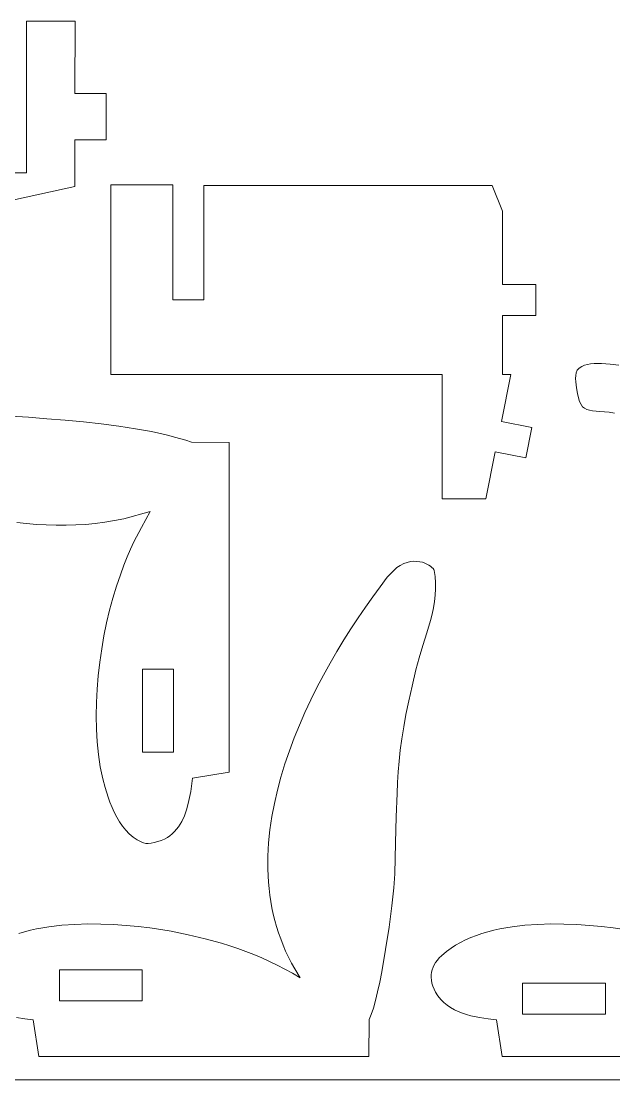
# Model space of a CAD drawing. Header units: centimetres. Extents: x -43.9 to 43.9, y -33.6 to 33.6.
# Drawn here: x 32.36 to 38.15, y -33.57 to -23.22 of the extents above; entities that cross this region are included whole.
import ezdxf

# ---------------------------------------------------------------- set-up
doc = ezdxf.new("R2010")
doc.units = ezdxf.units.CM
doc.header["$MEASUREMENT"] = 0
doc.layers.add('Camada 1', color=7, linetype='Continuous')

msp = doc.modelspace()

# ---------------------------------------------------------------- linework, layer by layer
at = {"layer": 'Camada 1', "color": 3, "lineweight": 9}
for points in [[(32.41341, -23.21685), (32.41341, -23.21685), (32.4128, -24.69891), (32.4128, -24.69891)], [(32.88803, -23.217), (32.88803, -23.217), (32.41341, -23.21685), (32.41341, -23.21685)], [(32.88772, -23.92272), (32.88772, -23.92272), (32.88803, -23.217), (32.88803, -23.217)], [(33.19117, -23.92282), (33.19117, -23.92282), (32.88772, -23.92272), (32.88772, -23.92272)], [(33.19097, -24.37799), (33.19097, -24.37799), (33.19117, -23.92282), (33.19117, -23.92282)], [(32.88733, -24.83306), (32.88733, -24.83306), (32.88753, -24.3779), (32.88753, -24.3779)], [(32.88753, -24.3779), (32.88753, -24.3779), (33.19097, -24.37799), (33.19097, -24.37799)], [(32.4128, -24.69891), (32.4128, -24.69891), (31.40134, -24.69859), (31.40134, -24.69859)], [(32.06476, -25.01252), (32.06476, -25.01252), (32.88733, -24.83306), (32.88733, -24.83306)], [(33.2381, -26.67354), (33.2381, -26.67354), (33.2381, -24.81691), (33.2381, -24.81691)], [(33.2381, -24.81691), (33.2381, -24.81691), (33.84499, -24.81691), (33.84499, -24.81691)], [(33.84499, -24.81691), (33.84499, -24.81691), (33.84499, -25.94277), (33.84499, -25.94277)], [(34.14844, -25.94277), (34.14844, -25.94277), (34.14851, -24.82519), (34.14851, -24.82519)], [(34.14851, -24.82519), (34.14851, -24.82519), (36.96684, -24.82519), (36.96684, -24.82519)], [(36.96684, -24.82519), (36.96684, -24.82519), (37.06642, -25.07437), (37.06642, -25.07437)], [(37.06642, -25.07437), (37.06642, -25.07437), (37.06642, -25.79105), (37.06642, -25.79105)], [(37.06642, -25.79105), (37.06642, -25.79105), (37.39233, -25.79105), (37.39233, -25.79105)], [(37.39233, -25.79105), (37.39233, -25.79105), (37.39233, -26.0945), (37.39233, -26.0945)], [(33.84499, -25.94277), (33.84499, -25.94277), (34.14844, -25.94277), (34.14844, -25.94277)], [(37.39233, -26.0945), (37.39233, -26.0945), (37.06642, -26.0945), (37.06642, -26.0945)], [(37.06642, -26.0945), (37.06642, -26.0945), (37.06642, -26.67354), (37.06642, -26.67354)], [(37.8405, -26.59332), (37.8405, -26.59332), (37.81744, -26.60918), (37.81744, -26.60918)], [(37.86694, -26.5819), (37.86694, -26.5819), (37.8405, -26.59332), (37.8405, -26.59332)], [(37.89883, -26.57301), (37.89883, -26.57301), (37.86694, -26.5819), (37.86694, -26.5819)], [(37.9282, -26.56778), (37.9282, -26.56778), (37.89883, -26.57301), (37.89883, -26.57301)], [(37.96118, -26.56476), (37.96118, -26.56476), (37.9282, -26.56778), (37.9282, -26.56778)], [(37.99723, -26.56372), (37.99723, -26.56372), (37.96118, -26.56476), (37.96118, -26.56476)], [(38.03585, -26.5645), (38.03585, -26.5645), (37.99723, -26.56372), (37.99723, -26.56372)], [(38.11859, -26.57061), (38.11859, -26.57061), (38.03585, -26.5645), (38.03585, -26.5645)], [(38.20513, -26.58153), (38.20513, -26.58153), (38.11859, -26.57061), (38.11859, -26.57061)], [(36.47747, -26.67354), (36.47747, -26.67354), (33.2381, -26.67354), (33.2381, -26.67354)], [(36.47747, -27.88733), (36.47747, -27.88733), (36.47747, -26.67354), (36.47747, -26.67354)], [(37.14734, -26.67354), (37.14734, -26.67354), (37.05579, -27.13166), (37.05579, -27.13166)], [(37.06642, -26.67354), (37.06642, -26.67354), (37.14734, -26.67354), (37.14734, -26.67354)], [(37.78258, -26.68284), (37.78258, -26.68284), (37.78147, -26.71208), (37.78147, -26.71208)], [(37.78707, -26.65564), (37.78707, -26.65564), (37.78258, -26.68284), (37.78258, -26.68284)], [(37.79567, -26.63134), (37.79567, -26.63134), (37.78707, -26.65564), (37.78707, -26.65564)], [(37.81744, -26.60918), (37.81744, -26.60918), (37.79567, -26.63134), (37.79567, -26.63134)], [(37.78147, -26.71208), (37.78147, -26.71208), (37.78299, -26.74249), (37.78299, -26.74249)], [(37.78299, -26.74249), (37.78299, -26.74249), (37.79095, -26.80329), (37.79095, -26.80329)], [(37.79095, -26.80329), (37.79095, -26.80329), (37.80053, -26.85825), (37.80053, -26.85825)], [(37.80053, -26.85825), (37.80053, -26.85825), (37.80963, -26.90211), (37.80963, -26.90211)], [(37.80963, -26.90211), (37.80963, -26.90211), (37.82073, -26.93754), (37.82073, -26.93754)], [(37.82073, -26.93754), (37.82073, -26.93754), (37.83414, -26.96549), (37.83414, -26.96549)], [(37.83414, -26.96549), (37.83414, -26.96549), (37.85017, -26.98695), (37.85017, -26.98695)], [(37.85017, -26.98695), (37.85017, -26.98695), (37.86911, -27.00289), (37.86911, -27.00289)], [(37.86911, -27.00289), (37.86911, -27.00289), (37.89124, -27.01431), (37.89124, -27.01431)], [(37.89124, -27.01431), (37.89124, -27.01431), (37.9169, -27.02216), (37.9169, -27.02216)], [(37.9169, -27.02216), (37.9169, -27.02216), (37.94635, -27.02743), (37.94635, -27.02743)], [(32.432, -27.09112), (32.432, -27.09112), (32.08489, -27.06919), (32.08489, -27.06919)], [(32.61087, -27.10442), (32.61087, -27.10442), (32.432, -27.09112), (32.432, -27.09112)], [(32.79065, -27.11958), (32.79065, -27.11958), (32.61087, -27.10442), (32.61087, -27.10442)], [(32.96942, -27.13684), (32.96942, -27.13684), (32.79065, -27.11958), (32.79065, -27.11958)], [(37.94635, -27.02743), (37.94635, -27.02743), (38.01789, -27.03415), (38.01789, -27.03415)], [(38.01789, -27.03415), (38.01789, -27.03415), (38.10826, -27.04229), (38.10826, -27.04229)], [(38.10826, -27.04229), (38.10826, -27.04229), (38.16125, -27.04935), (38.16125, -27.04935)], [(33.1452, -27.1564), (33.1452, -27.1564), (32.96942, -27.13684), (32.96942, -27.13684)], [(33.31604, -27.17851), (33.31604, -27.17851), (33.1452, -27.1564), (33.1452, -27.1564)], [(33.47997, -27.2034), (33.47997, -27.2034), (33.31604, -27.17851), (33.31604, -27.17851)], [(33.63505, -27.23127), (33.63505, -27.23127), (33.47997, -27.2034), (33.47997, -27.2034)], [(37.05579, -27.13166), (37.05579, -27.13166), (37.35336, -27.19113), (37.35336, -27.19113)], [(37.35336, -27.19113), (37.35336, -27.19113), (37.2939, -27.48869), (37.2939, -27.48869)], [(33.77933, -27.26237), (33.77933, -27.26237), (33.63505, -27.23127), (33.63505, -27.23127)], [(33.91082, -27.29692), (33.91082, -27.29692), (33.77933, -27.26237), (33.77933, -27.26237)], [(33.97117, -27.31555), (33.97117, -27.31555), (33.91082, -27.29692), (33.91082, -27.29692)], [(34.0276, -27.33514), (34.0276, -27.33514), (33.97117, -27.31555), (33.97117, -27.31555)], [(34.39503, -27.3384), (34.39503, -27.3384), (34.0276, -27.33514), (34.0276, -27.33514)], [(34.39503, -30.56102), (34.39503, -30.56102), (34.39503, -27.3384), (34.39503, -27.3384)], [(36.99634, -27.42923), (36.99634, -27.42923), (36.90479, -27.88733), (36.90479, -27.88733)], [(37.2939, -27.48869), (37.2939, -27.48869), (36.99634, -27.42923), (36.99634, -27.42923)], [(36.90479, -27.88733), (36.90479, -27.88733), (36.47747, -27.88733), (36.47747, -27.88733)], [(33.36453, -28.08302), (33.36453, -28.08302), (33.62229, -28.01112), (33.62229, -28.01112)], [(33.62229, -28.01112), (33.62229, -28.01112), (33.53654, -28.16807), (33.53654, -28.16807)], [(32.3187, -28.12065), (32.3187, -28.12065), (32.41452, -28.13063), (32.41452, -28.13063)], [(32.41452, -28.13063), (32.41452, -28.13063), (32.51075, -28.13831), (32.51075, -28.13831)], [(32.51075, -28.13831), (32.51075, -28.13831), (32.60724, -28.14356), (32.60724, -28.14356)], [(32.60724, -28.14356), (32.60724, -28.14356), (32.70377, -28.14626), (32.70377, -28.14626)], [(32.70377, -28.14626), (32.70377, -28.14626), (32.80015, -28.14627), (32.80015, -28.14627)], [(32.80015, -28.14627), (32.80015, -28.14627), (32.89618, -28.14347), (32.89618, -28.14347)], [(32.89618, -28.14347), (32.89618, -28.14347), (32.99169, -28.13775), (32.99169, -28.13775)], [(32.99169, -28.13775), (32.99169, -28.13775), (33.08646, -28.12897), (33.08646, -28.12897)], [(33.08646, -28.12897), (33.08646, -28.12897), (33.18033, -28.117), (33.18033, -28.117)], [(33.18033, -28.117), (33.18033, -28.117), (33.27308, -28.10173), (33.27308, -28.10173)], [(33.27308, -28.10173), (33.27308, -28.10173), (33.36453, -28.08302), (33.36453, -28.08302)], [(33.53654, -28.16807), (33.53654, -28.16807), (33.46454, -28.3083), (33.46454, -28.3083)], [(33.46454, -28.3083), (33.46454, -28.3083), (33.4313, -28.37938), (33.4313, -28.37938)], [(33.39862, -28.45496), (33.39862, -28.45496), (33.36555, -28.53791), (33.36555, -28.53791)], [(33.4313, -28.37938), (33.4313, -28.37938), (33.39862, -28.45496), (33.39862, -28.45496)], [(33.36555, -28.53791), (33.36555, -28.53791), (33.33114, -28.63115), (33.33114, -28.63115)], [(36.03233, -28.56135), (36.03233, -28.56135), (35.94064, -28.65459), (35.94064, -28.65459)], [(36.06764, -28.53876), (36.06764, -28.53876), (36.03233, -28.56135), (36.03233, -28.56135)], [(36.10221, -28.52175), (36.10221, -28.52175), (36.06764, -28.53876), (36.06764, -28.53876)], [(36.13586, -28.50983), (36.13586, -28.50983), (36.10221, -28.52175), (36.10221, -28.52175)], [(36.16837, -28.50247), (36.16837, -28.50247), (36.13586, -28.50983), (36.13586, -28.50983)], [(36.19956, -28.49921), (36.19956, -28.49921), (36.16837, -28.50247), (36.16837, -28.50247)], [(36.22923, -28.49952), (36.22923, -28.49952), (36.19956, -28.49921), (36.19956, -28.49921)], [(36.25716, -28.5029), (36.25716, -28.5029), (36.22923, -28.49952), (36.22923, -28.49952)], [(36.28316, -28.50885), (36.28316, -28.50885), (36.25716, -28.5029), (36.25716, -28.5029)], [(36.30703, -28.51686), (36.30703, -28.51686), (36.28316, -28.50885), (36.28316, -28.50885)], [(36.32858, -28.52644), (36.32858, -28.52644), (36.30703, -28.51686), (36.30703, -28.51686)], [(36.3476, -28.53708), (36.3476, -28.53708), (36.32858, -28.52644), (36.32858, -28.52644)], [(36.36389, -28.54828), (36.36389, -28.54828), (36.3476, -28.53708), (36.3476, -28.53708)], [(36.37725, -28.55952), (36.37725, -28.55952), (36.36389, -28.54828), (36.36389, -28.54828)], [(36.38748, -28.57033), (36.38748, -28.57033), (36.37725, -28.55952), (36.37725, -28.55952)], [(36.3944, -28.58018), (36.3944, -28.58018), (36.38748, -28.57033), (36.38748, -28.57033)], [(33.33114, -28.63115), (33.33114, -28.63115), (33.29363, -28.7423), (33.29363, -28.7423)], [(35.94064, -28.65459), (35.94064, -28.65459), (35.86943, -28.74853), (35.86943, -28.74853)], [(36.39778, -28.58857), (36.39778, -28.58857), (36.3944, -28.58018), (36.3944, -28.58018)], [(36.40748, -28.64844), (36.40748, -28.64844), (36.39778, -28.58857), (36.39778, -28.58857)], [(36.41219, -28.70879), (36.41219, -28.70879), (36.40748, -28.64844), (36.40748, -28.64844)], [(33.29363, -28.7423), (33.29363, -28.7423), (33.25864, -28.8582), (33.25864, -28.8582)], [(35.86943, -28.74853), (35.86943, -28.74853), (35.79797, -28.84605), (35.79797, -28.84605)], [(36.40857, -28.83072), (36.40857, -28.83072), (36.4124, -28.76959), (36.4124, -28.76959)], [(36.4124, -28.76959), (36.4124, -28.76959), (36.41219, -28.70879), (36.41219, -28.70879)], [(33.25864, -28.8582), (33.25864, -28.8582), (33.22643, -28.97819), (33.22643, -28.97819)], [(35.79797, -28.84605), (35.79797, -28.84605), (35.72655, -28.94697), (35.72655, -28.94697)], [(36.40117, -28.89211), (36.40117, -28.89211), (36.40857, -28.83072), (36.40857, -28.83072)], [(33.22643, -28.97819), (33.22643, -28.97819), (33.19719, -29.10166), (33.19719, -29.10166)], [(35.72655, -28.94697), (35.72655, -28.94697), (35.65547, -29.05111), (35.65547, -29.05111)], [(36.37757, -29.01537), (36.37757, -29.01537), (36.39069, -28.9537), (36.39069, -28.9537)], [(36.39069, -28.9537), (36.39069, -28.9537), (36.40117, -28.89211), (36.40117, -28.89211)], [(35.65547, -29.05111), (35.65547, -29.05111), (35.58504, -29.15825), (35.58504, -29.15825)], [(36.32726, -29.2002), (36.32726, -29.2002), (36.36232, -29.07708), (36.36232, -29.07708)], [(36.36232, -29.07708), (36.36232, -29.07708), (36.37757, -29.01537), (36.37757, -29.01537)], [(33.19719, -29.10166), (33.19719, -29.10166), (33.17115, -29.22799), (33.17115, -29.22799)], [(35.58504, -29.15825), (35.58504, -29.15825), (35.51557, -29.2682), (35.51557, -29.2682)], [(33.17115, -29.22799), (33.17115, -29.22799), (33.14852, -29.35655), (33.14852, -29.35655)], [(35.51557, -29.2682), (35.51557, -29.2682), (35.44735, -29.38079), (35.44735, -29.38079)], [(36.28926, -29.32244), (36.28926, -29.32244), (36.32726, -29.2002), (36.32726, -29.2002)], [(33.14852, -29.35655), (33.14852, -29.35655), (33.12954, -29.4867), (33.12954, -29.4867)], [(35.44735, -29.38079), (35.44735, -29.38079), (35.3807, -29.49581), (35.3807, -29.49581)], [(36.25213, -29.44316), (36.25213, -29.44316), (36.28926, -29.32244), (36.28926, -29.32244)], [(33.12954, -29.4867), (33.12954, -29.4867), (33.11441, -29.61782), (33.11441, -29.61782)], [(35.3807, -29.49581), (35.3807, -29.49581), (35.31589, -29.61308), (35.31589, -29.61308)], [(36.21962, -29.56169), (36.21962, -29.56169), (36.25213, -29.44316), (36.25213, -29.44316)], [(36.18201, -29.71893), (36.18201, -29.71893), (36.21962, -29.56169), (36.21962, -29.56169)], [(33.11441, -29.61782), (33.11441, -29.61782), (33.10337, -29.74929), (33.10337, -29.74929)], [(35.31589, -29.61308), (35.31589, -29.61308), (35.25326, -29.73238), (35.25326, -29.73238)], [(33.10337, -29.74929), (33.10337, -29.74929), (33.09662, -29.88047), (33.09662, -29.88047)], [(35.25326, -29.73238), (35.25326, -29.73238), (35.19309, -29.85355), (35.19309, -29.85355)], [(36.14995, -29.86306), (36.14995, -29.86306), (36.18201, -29.71893), (36.18201, -29.71893)], [(33.09662, -29.88047), (33.09662, -29.88047), (33.0944, -30.01074), (33.0944, -30.01074)], [(35.19309, -29.85355), (35.19309, -29.85355), (35.1357, -29.97638), (35.1357, -29.97638)], [(36.12297, -29.99597), (36.12297, -29.99597), (36.14995, -29.86306), (36.14995, -29.86306)], [(33.0944, -30.01074), (33.0944, -30.01074), (33.09691, -30.13947), (33.09691, -30.13947)], [(35.1357, -29.97638), (35.1357, -29.97638), (35.08138, -30.10068), (35.08138, -30.10068)], [(36.10059, -30.11954), (36.10059, -30.11954), (36.12297, -29.99597), (36.12297, -29.99597)], [(35.08138, -30.10068), (35.08138, -30.10068), (35.03043, -30.22627), (35.03043, -30.22627)], [(36.0823, -30.23564), (36.0823, -30.23564), (36.10059, -30.11954), (36.10059, -30.11954)], [(33.09691, -30.13947), (33.09691, -30.13947), (33.10438, -30.26604), (33.10438, -30.26604)], [(35.03043, -30.22627), (35.03043, -30.22627), (34.98317, -30.35293), (34.98317, -30.35293)], [(33.10438, -30.26604), (33.10438, -30.26604), (33.11703, -30.38981), (33.11703, -30.38981)], [(36.06764, -30.34614), (36.06764, -30.34614), (36.0823, -30.23564), (36.0823, -30.23564)], [(33.11703, -30.38981), (33.11703, -30.38981), (33.13508, -30.51017), (33.13508, -30.51017)], [(34.98317, -30.35293), (34.98317, -30.35293), (34.93989, -30.4805), (34.93989, -30.4805)], [(36.05612, -30.45293), (36.05612, -30.45293), (36.06764, -30.34614), (36.06764, -30.34614)], [(33.13508, -30.51017), (33.13508, -30.51017), (33.15875, -30.62648), (33.15875, -30.62648)], [(34.93989, -30.4805), (34.93989, -30.4805), (34.90089, -30.60876), (34.90089, -30.60876)], [(36.04723, -30.55789), (36.04723, -30.55789), (36.05612, -30.45293), (36.05612, -30.45293)], [(33.15875, -30.62648), (33.15875, -30.62648), (33.18115, -30.71264), (33.18115, -30.71264)], [(34.01998, -30.74956), (34.01998, -30.74956), (34.03618, -30.61941), (34.03618, -30.61941)], [(34.03618, -30.61941), (34.03618, -30.61941), (34.39503, -30.56102), (34.39503, -30.56102)], [(34.90089, -30.60876), (34.90089, -30.60876), (34.86647, -30.73754), (34.86647, -30.73754)], [(36.0405, -30.66287), (36.0405, -30.66287), (36.04723, -30.55789), (36.04723, -30.55789)], [(33.18115, -30.71264), (33.18115, -30.71264), (33.21135, -30.80737), (33.21135, -30.80737)], [(34.00826, -30.80864), (34.00826, -30.80864), (34.01998, -30.74956), (34.01998, -30.74956)], [(34.86647, -30.73754), (34.86647, -30.73754), (34.83696, -30.86662), (34.83696, -30.86662)], [(36.03546, -30.76978), (36.03546, -30.76978), (36.0405, -30.66287), (36.0405, -30.66287)], [(33.21135, -30.80737), (33.21135, -30.80737), (33.2295, -30.8563), (33.2295, -30.8563)], [(33.99441, -30.86879), (33.99441, -30.86879), (34.00826, -30.80864), (34.00826, -30.80864)], [(36.02843, -30.99685), (36.02843, -30.99685), (36.03546, -30.76978), (36.03546, -30.76978)], [(33.2295, -30.8563), (33.2295, -30.8563), (33.24976, -30.90537), (33.24976, -30.90537)], [(33.24976, -30.90537), (33.24976, -30.90537), (33.27218, -30.95392), (33.27218, -30.95392)], [(33.27218, -30.95392), (33.27218, -30.95392), (33.29682, -31.00128), (33.29682, -31.00128)], [(33.95662, -30.98739), (33.95662, -30.98739), (33.97751, -30.92876), (33.97751, -30.92876)], [(33.97751, -30.92876), (33.97751, -30.92876), (33.99441, -30.86879), (33.99441, -30.86879)], [(34.83696, -30.86662), (34.83696, -30.86662), (34.81264, -30.99584), (34.81264, -30.99584)], [(33.29682, -31.00128), (33.29682, -31.00128), (33.32373, -31.04679), (33.32373, -31.04679)], [(33.32373, -31.04679), (33.32373, -31.04679), (33.35296, -31.08978), (33.35296, -31.08978)], [(33.91586, -31.07017), (33.91586, -31.07017), (33.93086, -31.04347), (33.93086, -31.04347)], [(33.93086, -31.04347), (33.93086, -31.04347), (33.95662, -30.98739), (33.95662, -30.98739)], [(34.81264, -30.99584), (34.81264, -30.99584), (34.79381, -31.12499), (34.79381, -31.12499)], [(36.02226, -31.25412), (36.02226, -31.25412), (36.02843, -30.99685), (36.02843, -30.99685)], [(33.35296, -31.08978), (33.35296, -31.08978), (33.38457, -31.12959), (33.38457, -31.12959)], [(33.38457, -31.12959), (33.38457, -31.12959), (33.4186, -31.16553), (33.4186, -31.16553)], [(33.83898, -31.16456), (33.83898, -31.16456), (33.86096, -31.14313), (33.86096, -31.14313)], [(33.86096, -31.14313), (33.86096, -31.14313), (33.88101, -31.12015), (33.88101, -31.12015)], [(33.88101, -31.12015), (33.88101, -31.12015), (33.89928, -31.09578), (33.89928, -31.09578)], [(33.89928, -31.09578), (33.89928, -31.09578), (33.91586, -31.07017), (33.91586, -31.07017)], [(34.79381, -31.12499), (34.79381, -31.12499), (34.78078, -31.25387), (34.78078, -31.25387)], [(33.4186, -31.16553), (33.4186, -31.16553), (33.45511, -31.19695), (33.45511, -31.19695)], [(33.45511, -31.19695), (33.45511, -31.19695), (33.49417, -31.2232), (33.49417, -31.2232)], [(33.49417, -31.2232), (33.49417, -31.2232), (33.5358, -31.24359), (33.5358, -31.24359)], [(33.5358, -31.24359), (33.5358, -31.24359), (33.55761, -31.25137), (33.55761, -31.25137)], [(33.55761, -31.25137), (33.55761, -31.25137), (33.58008, -31.25745), (33.58008, -31.25745)], [(33.58008, -31.25745), (33.58008, -31.25745), (33.60323, -31.25951), (33.60323, -31.25951)], [(33.60323, -31.25951), (33.60323, -31.25951), (33.63153, -31.257), (33.63153, -31.257)], [(33.63153, -31.257), (33.63153, -31.257), (33.66328, -31.25062), (33.66328, -31.25062)], [(33.66328, -31.25062), (33.66328, -31.25062), (33.6968, -31.24104), (33.6968, -31.24104)], [(33.6968, -31.24104), (33.6968, -31.24104), (33.73041, -31.22894), (33.73041, -31.22894)], [(33.73041, -31.22894), (33.73041, -31.22894), (33.76243, -31.21501), (33.76243, -31.21501)], [(33.76243, -31.21501), (33.76243, -31.21501), (33.79118, -31.19989), (33.79118, -31.19989)], [(33.79118, -31.19989), (33.79118, -31.19989), (33.81498, -31.1843), (33.81498, -31.1843)], [(33.81498, -31.1843), (33.81498, -31.1843), (33.83898, -31.16456), (33.83898, -31.16456)], [(34.78078, -31.25387), (34.78078, -31.25387), (34.77386, -31.38231), (34.77386, -31.38231)], [(36.01305, -31.55659), (36.01305, -31.55659), (36.02226, -31.25412), (36.02226, -31.25412)], [(34.77386, -31.38231), (34.77386, -31.38231), (34.77335, -31.51009), (34.77335, -31.51009)], [(34.77335, -31.51009), (34.77335, -31.51009), (34.77953, -31.63704), (34.77953, -31.63704)], [(36.00372, -31.69117), (36.00372, -31.69117), (36.01305, -31.55659), (36.01305, -31.55659)], [(34.77953, -31.63704), (34.77953, -31.63704), (34.78523, -31.70014), (34.78523, -31.70014)], [(34.78523, -31.70014), (34.78523, -31.70014), (34.79273, -31.76295), (34.79273, -31.76295)], [(34.79273, -31.76295), (34.79273, -31.76295), (34.80206, -31.82546), (34.80206, -31.82546)], [(35.98466, -31.87017), (35.98466, -31.87017), (36.00372, -31.69117), (36.00372, -31.69117)], [(34.80206, -31.82546), (34.80206, -31.82546), (34.81326, -31.88765), (34.81326, -31.88765)], [(34.81326, -31.88765), (34.81326, -31.88765), (34.82635, -31.94947), (34.82635, -31.94947)], [(35.95762, -32.07754), (35.95762, -32.07754), (35.98466, -31.87017), (35.98466, -31.87017)], [(34.82635, -31.94947), (34.82635, -31.94947), (34.84139, -32.01093), (34.84139, -32.01093)], [(32.51162, -32.09495), (32.51162, -32.09495), (32.45238, -32.10801), (32.45238, -32.10801)], [(32.57194, -32.0836), (32.57194, -32.0836), (32.51162, -32.09495), (32.51162, -32.09495)], [(32.6332, -32.07389), (32.6332, -32.07389), (32.57194, -32.0836), (32.57194, -32.0836)], [(32.75793, -32.05911), (32.75793, -32.05911), (32.6332, -32.07389), (32.6332, -32.07389)], [(32.8846, -32.05006), (32.8846, -32.05006), (32.75793, -32.05911), (32.75793, -32.05911)], [(33.01206, -32.04618), (33.01206, -32.04618), (32.8846, -32.05006), (32.8846, -32.05006)], [(33.13913, -32.04693), (33.13913, -32.04693), (33.01206, -32.04618), (33.01206, -32.04618)], [(33.26463, -32.05177), (33.26463, -32.05177), (33.13913, -32.04693), (33.13913, -32.04693)], [(33.38736, -32.06013), (33.38736, -32.06013), (33.26463, -32.05177), (33.26463, -32.05177)], [(33.50617, -32.07146), (33.50617, -32.07146), (33.38736, -32.06013), (33.38736, -32.06013)], [(33.61987, -32.08523), (33.61987, -32.08523), (33.50617, -32.07146), (33.50617, -32.07146)], [(33.72726, -32.10088), (33.72726, -32.10088), (33.61987, -32.08523), (33.61987, -32.08523)], [(34.84139, -32.01093), (34.84139, -32.01093), (34.85841, -32.07197), (34.85841, -32.07197)], [(34.85841, -32.07197), (34.85841, -32.07197), (34.87745, -32.1326), (34.87745, -32.1326)], [(35.92431, -32.29725), (35.92431, -32.29725), (35.95762, -32.07754), (35.95762, -32.07754)], [(37.04005, -32.09495), (37.04005, -32.09495), (36.98081, -32.10799), (36.98081, -32.10799)], [(37.10037, -32.0836), (37.10037, -32.0836), (37.04005, -32.09495), (37.04005, -32.09495)], [(37.16163, -32.07389), (37.16163, -32.07389), (37.10037, -32.0836), (37.10037, -32.0836)], [(37.28634, -32.05912), (37.28634, -32.05912), (37.16163, -32.07389), (37.16163, -32.07389)], [(37.41301, -32.05006), (37.41301, -32.05006), (37.28634, -32.05912), (37.28634, -32.05912)], [(37.54048, -32.0462), (37.54048, -32.0462), (37.41301, -32.05006), (37.41301, -32.05006)], [(37.66754, -32.04696), (37.66754, -32.04696), (37.54048, -32.0462), (37.54048, -32.0462)], [(37.79303, -32.05179), (37.79303, -32.05179), (37.66754, -32.04696), (37.66754, -32.04696)], [(37.91577, -32.06014), (37.91577, -32.06014), (37.79303, -32.05179), (37.79303, -32.05179)], [(38.03458, -32.07148), (38.03458, -32.07148), (37.91577, -32.06014), (37.91577, -32.06014)], [(38.14827, -32.08524), (38.14827, -32.08524), (38.03458, -32.07148), (38.03458, -32.07148)], [(38.25567, -32.10088), (38.25567, -32.10088), (38.14827, -32.08524), (38.14827, -32.08524)], [(32.39437, -32.12283), (32.39437, -32.12283), (32.33772, -32.1395), (32.33772, -32.1395)], [(32.45238, -32.10801), (32.45238, -32.10801), (32.39437, -32.12283), (32.39437, -32.12283)], [(33.82719, -32.11785), (33.82719, -32.11785), (33.72726, -32.10088), (33.72726, -32.10088)], [(33.9945, -32.15118), (33.9945, -32.15118), (33.82719, -32.11785), (33.82719, -32.11785)], [(34.15895, -32.19006), (34.15895, -32.19006), (33.9945, -32.15118), (33.9945, -32.15118)], [(34.3206, -32.23504), (34.3206, -32.23504), (34.15895, -32.19006), (34.15895, -32.19006)], [(34.87745, -32.1326), (34.87745, -32.1326), (34.89855, -32.19277), (34.89855, -32.19277)], [(34.89855, -32.19277), (34.89855, -32.19277), (34.92173, -32.25247), (34.92173, -32.25247)], [(36.75759, -32.17866), (36.75759, -32.17866), (36.70595, -32.20127), (36.70595, -32.20127)], [(36.81104, -32.15808), (36.81104, -32.15808), (36.75759, -32.17866), (36.75759, -32.17866)], [(36.86615, -32.13949), (36.86615, -32.13949), (36.81104, -32.15808), (36.81104, -32.15808)], [(36.92279, -32.12282), (36.92279, -32.12282), (36.86615, -32.13949), (36.86615, -32.13949)], [(36.98081, -32.10799), (36.98081, -32.10799), (36.92279, -32.12282), (36.92279, -32.12282)], [(34.40039, -32.26), (34.40039, -32.26), (34.3206, -32.23504), (34.3206, -32.23504)], [(34.47949, -32.28672), (34.47949, -32.28672), (34.40039, -32.26), (34.40039, -32.26)], [(34.55792, -32.31523), (34.55792, -32.31523), (34.47949, -32.28672), (34.47949, -32.28672)], [(34.92173, -32.25247), (34.92173, -32.25247), (34.94705, -32.31166), (34.94705, -32.31166)], [(35.88649, -32.51328), (35.88649, -32.51328), (35.92431, -32.29725), (35.92431, -32.29725)], [(36.56343, -32.28211), (36.56343, -32.28211), (36.52054, -32.31363), (36.52054, -32.31363)], [(36.60873, -32.25294), (36.60873, -32.25294), (36.56343, -32.28211), (36.56343, -32.28211)], [(36.65628, -32.22601), (36.65628, -32.22601), (36.60873, -32.25294), (36.60873, -32.25294)], [(36.70595, -32.20127), (36.70595, -32.20127), (36.65628, -32.22601), (36.65628, -32.22601)], [(34.63569, -32.34564), (34.63569, -32.34564), (34.55792, -32.31523), (34.55792, -32.31523)], [(34.71279, -32.37799), (34.71279, -32.37799), (34.63569, -32.34564), (34.63569, -32.34564)], [(34.78923, -32.41236), (34.78923, -32.41236), (34.71279, -32.37799), (34.71279, -32.37799)], [(34.94705, -32.31166), (34.94705, -32.31166), (34.97454, -32.37034), (34.97454, -32.37034)], [(34.97454, -32.37034), (34.97454, -32.37034), (35.00423, -32.42847), (35.00423, -32.42847)], [(36.42979, -32.40079), (36.42979, -32.40079), (36.41307, -32.42337), (36.41307, -32.42337)], [(36.44897, -32.37859), (36.44897, -32.37859), (36.42979, -32.40079), (36.42979, -32.40079)], [(36.47054, -32.3567), (36.47054, -32.3567), (36.44897, -32.37859), (36.44897, -32.37859)], [(36.52054, -32.31363), (36.52054, -32.31363), (36.47054, -32.3567), (36.47054, -32.3567)], [(34.86502, -32.44883), (34.86502, -32.44883), (34.78923, -32.41236), (34.78923, -32.41236)], [(34.94018, -32.48747), (34.94018, -32.48747), (34.86502, -32.44883), (34.86502, -32.44883)], [(35.0147, -32.52834), (35.0147, -32.52834), (34.94018, -32.48747), (34.94018, -32.48747)], [(35.00423, -32.42847), (35.00423, -32.42847), (35.03617, -32.48603), (35.03617, -32.48603)], [(35.03617, -32.48603), (35.03617, -32.48603), (35.08859, -32.57152), (35.08859, -32.57152)], [(36.37843, -32.49391), (36.37843, -32.49391), (36.37231, -32.51857), (36.37231, -32.51857)], [(36.38732, -32.46986), (36.38732, -32.46986), (36.37843, -32.49391), (36.37843, -32.49391)], [(36.39889, -32.44637), (36.39889, -32.44637), (36.38732, -32.46986), (36.38732, -32.46986)], [(36.41307, -32.42337), (36.41307, -32.42337), (36.39889, -32.44637), (36.39889, -32.44637)], [(35.08859, -32.57152), (35.08859, -32.57152), (35.0147, -32.52834), (35.0147, -32.52834)], [(35.86642, -32.6149), (35.86642, -32.6149), (35.88649, -32.51328), (35.88649, -32.51328)], [(36.36902, -32.54389), (36.36902, -32.54389), (36.36865, -32.56994), (36.36865, -32.56994)], [(36.36865, -32.56994), (36.36865, -32.56994), (36.37125, -32.59679), (36.37125, -32.59679)], [(36.37231, -32.51857), (36.37231, -32.51857), (36.36902, -32.54389), (36.36902, -32.54389)], [(36.37125, -32.59679), (36.37125, -32.59679), (36.37693, -32.62449), (36.37693, -32.62449)], [(35.82506, -32.79534), (35.82506, -32.79534), (35.84587, -32.70959), (35.84587, -32.70959)], [(35.84587, -32.70959), (35.84587, -32.70959), (35.86642, -32.6149), (35.86642, -32.6149)], [(36.37693, -32.62449), (36.37693, -32.62449), (36.38572, -32.65308), (36.38572, -32.65308)], [(36.38572, -32.65308), (36.38572, -32.65308), (36.39774, -32.68266), (36.39774, -32.68266)], [(36.39774, -32.68266), (36.39774, -32.68266), (36.41305, -32.71326), (36.41305, -32.71326)], [(36.41305, -32.71326), (36.41305, -32.71326), (36.43612, -32.75034), (36.43612, -32.75034)], [(35.80419, -32.87014), (35.80419, -32.87014), (35.82506, -32.79534), (35.82506, -32.79534)], [(36.43612, -32.75034), (36.43612, -32.75034), (36.4626, -32.7837), (36.4626, -32.7837)], [(36.4626, -32.7837), (36.4626, -32.7837), (36.49217, -32.81353), (36.49217, -32.81353)], [(36.49217, -32.81353), (36.49217, -32.81353), (36.52448, -32.84009), (36.52448, -32.84009)], [(35.78351, -32.932), (35.78351, -32.932), (35.80419, -32.87014), (35.80419, -32.87014)], [(36.52448, -32.84009), (36.52448, -32.84009), (36.55921, -32.86358), (36.55921, -32.86358)], [(36.55921, -32.86358), (36.55921, -32.86358), (36.59604, -32.88423), (36.59604, -32.88423)], [(36.59604, -32.88423), (36.59604, -32.88423), (36.63466, -32.90226), (36.63466, -32.90226)], [(36.63466, -32.90226), (36.63466, -32.90226), (36.67472, -32.9179), (36.67472, -32.9179)], [(36.67472, -32.9179), (36.67472, -32.9179), (36.71589, -32.93137), (36.71589, -32.93137)], [(32.31446, -32.96095), (32.31446, -32.96095), (32.39874, -32.9739), (32.39874, -32.9739)], [(32.39874, -32.9739), (32.39874, -32.9739), (32.47967, -32.9835), (32.47967, -32.9835)], [(32.47967, -32.9835), (32.47967, -32.9835), (32.53568, -33.34208), (32.53568, -33.34208)], [(35.76069, -33.34234), (35.76069, -33.34234), (35.7632, -32.97891), (35.7632, -32.97891)], [(35.7632, -32.97891), (35.7632, -32.97891), (35.78351, -32.932), (35.78351, -32.932)], [(36.71589, -32.93137), (36.71589, -32.93137), (36.75786, -32.94287), (36.75786, -32.94287)], [(36.75786, -32.94287), (36.75786, -32.94287), (36.84287, -32.96095), (36.84287, -32.96095)], [(36.84287, -32.96095), (36.84287, -32.96095), (36.92715, -32.9739), (36.92715, -32.9739)], [(36.92715, -32.9739), (36.92715, -32.9739), (37.00809, -32.9835), (37.00809, -32.9835)], [(37.00809, -32.9835), (37.00809, -32.9835), (37.06411, -33.34209), (37.06411, -33.34209)], [(32.53568, -33.34208), (32.53568, -33.34208), (35.76069, -33.34234), (35.76069, -33.34234)], [(37.06411, -33.34209), (37.06411, -33.34209), (40.28911, -33.34234), (40.28911, -33.34234)]]:
    msp.add_open_spline(points, degree=3, dxfattribs=at)
at = {"layer": 'Camada 1', "lineweight": 9}
for points in [[(33.85063, -29.55512), (33.85063, -29.55512), (33.54719, -29.55512), (33.54719, -29.55512)], [(33.54719, -29.55512), (33.54719, -29.55512), (33.54719, -30.36431), (33.54719, -30.36431)], [(33.85063, -30.36431), (33.85063, -30.36431), (33.85063, -29.55512), (33.85063, -29.55512)], [(33.54719, -30.36431), (33.54719, -30.36431), (33.85063, -30.36431), (33.85063, -30.36431)], [(33.54397, -32.49451), (33.54397, -32.49451), (32.73478, -32.49451), (32.73478, -32.49451)], [(32.73478, -32.49451), (32.73478, -32.49451), (32.73478, -32.79796), (32.73478, -32.79796)], [(33.54397, -32.79796), (33.54397, -32.79796), (33.54397, -32.49451), (33.54397, -32.49451)], [(37.26321, -32.62541), (37.26321, -32.62541), (37.26321, -32.92886), (37.26321, -32.92886)], [(38.07239, -32.62541), (38.07239, -32.62541), (37.26321, -32.62541), (37.26321, -32.62541)], [(38.07239, -32.92886), (38.07239, -32.92886), (38.07239, -32.62541), (38.07239, -32.62541)], [(32.73478, -32.79796), (32.73478, -32.79796), (33.54397, -32.79796), (33.54397, -32.79796)], [(37.26321, -32.92886), (37.26321, -32.92886), (38.07239, -32.92886), (38.07239, -32.92886)]]:
    msp.add_open_spline(points, degree=3, dxfattribs=at)
at = {"layer": 'Camada 1', "color": 4, "lineweight": 9}
msp.add_open_spline([(-25.07839, -33.57024), (-25.07839, -33.57024), (43.9416, -33.57024), (43.9416, -33.57024)], degree=3, dxfattribs=at)

doc.saveas('drawing.dxf')
